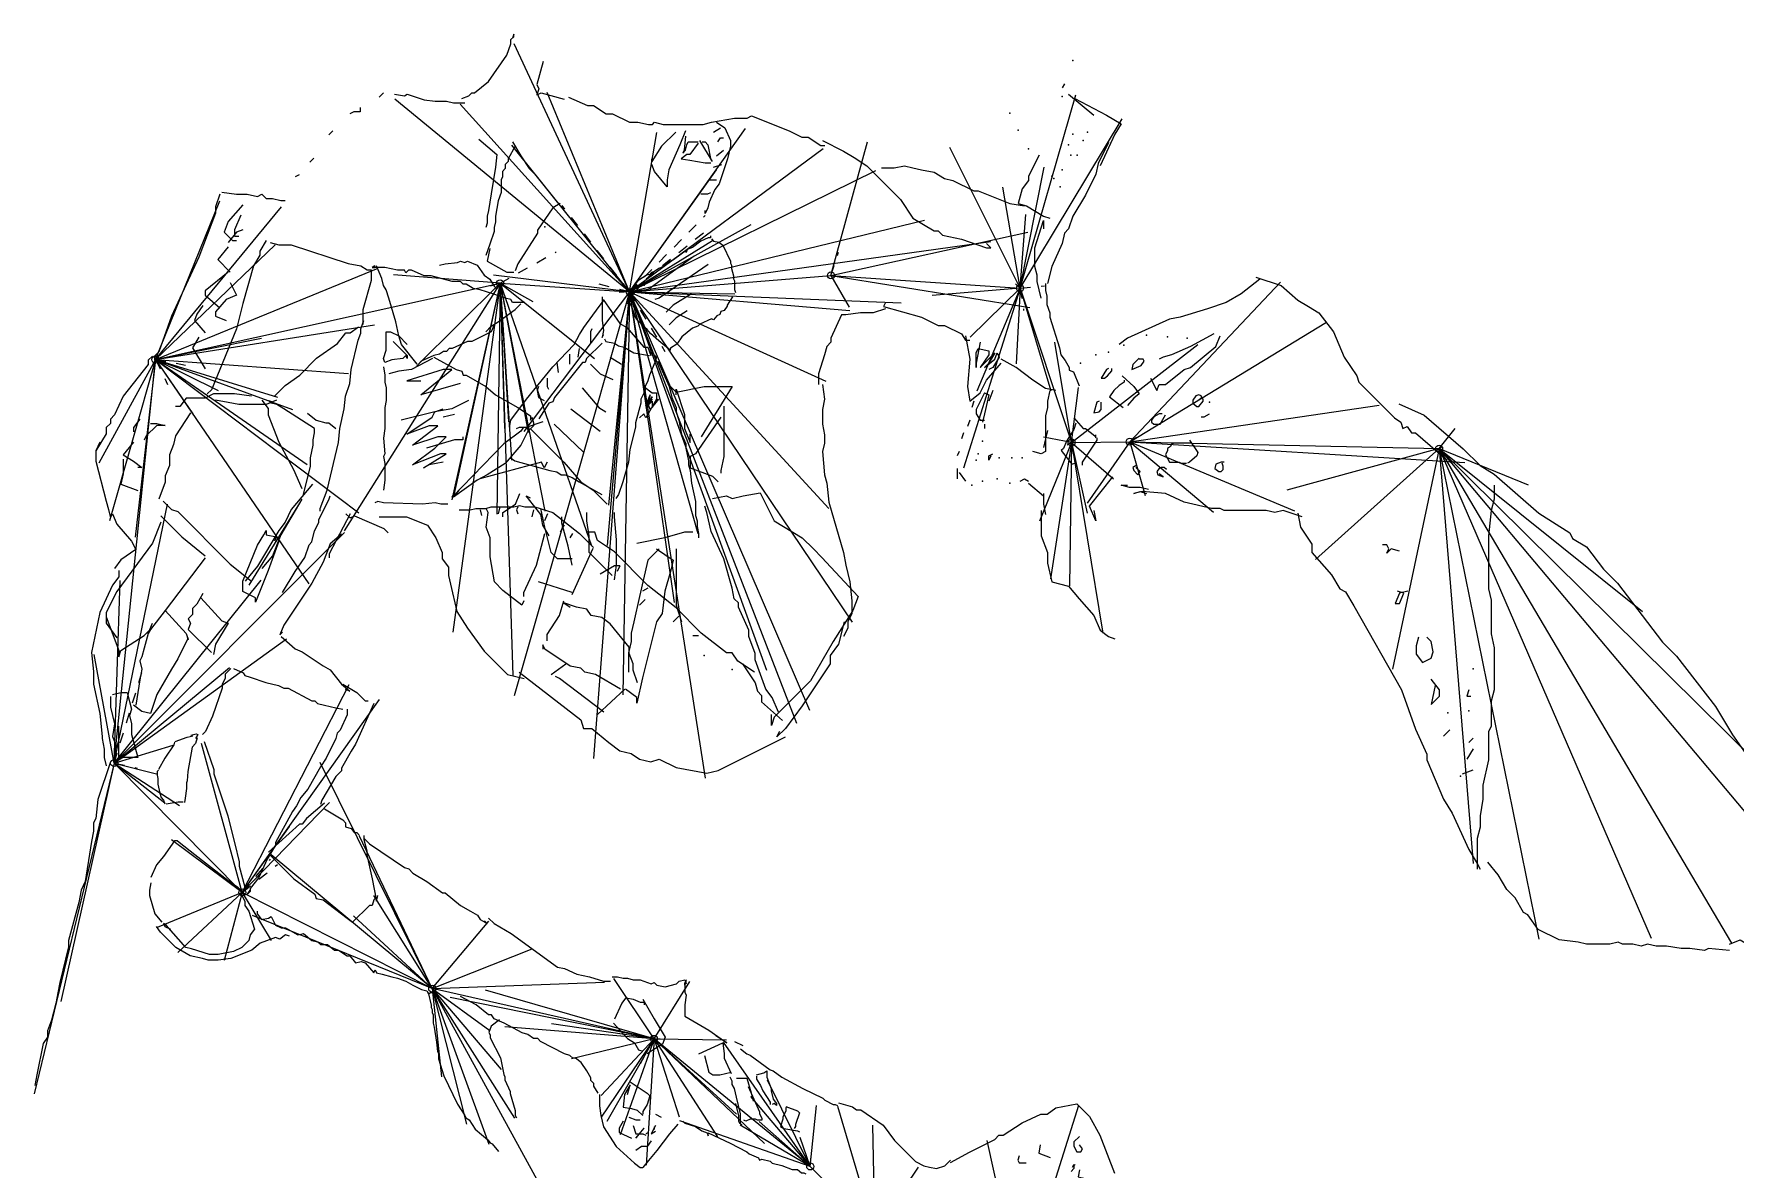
# Model space of a CAD drawing. Header units: millimetres. Extents: x 53 to 158, y -16 to 133.
# Drawn here: x 60.99 to 109.54, y 93.36 to 125.78 of the extents above; entities that cross this region are included whole.
import ezdxf

# ---------------------------------------------------------------- set-up
doc = ezdxf.new("R2010")
doc.units = ezdxf.units.MM
doc.linetypes.add('DASH', pattern=[0.6, 0.3, -0.3])

msp = doc.modelspace()

# ---------------------------------------------------------------- linework, layer by layer
at = {"layer": 'Black', "color": 0}
for points in [[(73.192, 123.942), (73.392, 124.022), (73.472, 124.102), (73.552, 124.102), (73.952, 124.422), (74.472, 125.182), (74.592, 125.502), (74.592, 125.622), (74.672, 125.702), (74.672, 125.782), (74.632, 125.662)], [(75.512, 125.002), (75.332, 124.342), (75.392, 124.222), (75.332, 124.042), (75.452, 124.102), (76.112, 123.922)], [(90.382, 124.362), (90.322, 124.242)], [(70.952, 124.102), (70.832, 123.982)], [(71.272, 124.062), (71.552, 124.022), (71.632, 124.062), (72.112, 123.902), (72.432, 123.862), (72.752, 123.862), (72.952, 123.822), (73.272, 123.822)], [(76.232, 123.982), (76.772, 123.742), (76.952, 123.742), (77.312, 123.502), (77.492, 123.502), (77.972, 123.262), (78.212, 123.262), (78.512, 123.202), (78.632, 123.202), (78.692, 123.262), (78.932, 123.202), (80.072, 123.202), (80.312, 123.262), (80.972, 123.382), (81.332, 123.382), (81.452, 123.442), (82.532, 123.022), (82.892, 122.842), (83.072, 122.842), (83.432, 122.602), (83.552, 122.602)], [(90.502, 124.062), (91.222, 123.462)], [(90.682, 123.942), (91.582, 123.462), (92.002, 123.222), (91.822, 122.922), (91.402, 122.022)], [(70.292, 123.682), (70.292, 123.562), (70.112, 123.562), (69.992, 123.502)], [(69.512, 123.022), (69.392, 122.902)], [(83.482, 122.742), (84.082, 122.442), (84.382, 122.262), (84.742, 122.022), (85.702, 121.062), (86.062, 120.522), (86.662, 120.162), (86.782, 120.162), (86.902, 120.042), (87.442, 119.922), (88.162, 119.682), (88.282, 119.682), (88.162, 119.802)], [(91.642, 122.682), (91.342, 122.082), (91.282, 121.782), (90.982, 121.182), (90.622, 120.582), (90.502, 120.222), (90.382, 120.102), (90.322, 119.802), (90.022, 119.142), (89.902, 118.662), (89.902, 118.662)], [(68.972, 122.242), (68.852, 122.122)], [(85.162, 121.962), (85.522, 121.962), (85.822, 122.022), (86.062, 121.962), (86.302, 121.902), (86.662, 121.842), (86.962, 121.662), (87.202, 121.602), (87.802, 121.302), (87.922, 121.302), (88.822, 120.942), (89.242, 120.882)], [(89.662, 122.322), (89.362, 121.722), (89.362, 121.602), (89.182, 121.362), (89.062, 120.942), (89.302, 120.882), (89.782, 120.582), (89.962, 120.522), (89.962, 120.522)], [(68.552, 121.762), (68.432, 121.702)], [(66.286, 121.208), (66.166, 120.848), (66.166, 120.668), (65.686, 119.408), (64.906, 117.728), (64.546, 116.708), (64.426, 116.588), (64.426, 116.468)], [(66.346, 121.268), (66.766, 121.208), (67.066, 121.208), (67.366, 121.148), (67.486, 121.208), (67.606, 121.088), (67.786, 121.088), (68.026, 121.028), (68.146, 121.028)], [(66.946, 120.908), (66.526, 120.428), (66.406, 120.128), (66.646, 119.888), (66.766, 119.888)], [(66.886, 120.608), (66.706, 120.188), (66.706, 120.008), (66.826, 120.008)], [(89.722, 118.242), (89.722, 118.242), (89.602, 118.722), (89.602, 118.902), (89.542, 119.142), (89.542, 119.682), (89.782, 120.462), (89.782, 120.222)], [(66.946, 120.188), (66.766, 120.128), (66.526, 119.828)], [(67.606, 119.888), (67.426, 119.588), (67.426, 119.468), (67.246, 119.168), (66.946, 118.088), (66.766, 117.368), (66.046, 115.628), (65.926, 115.508)], [(66.526, 119.708), (66.226, 119.348), (66.586, 118.988)], [(67.726, 119.828), (67.966, 119.768), (68.326, 119.768), (69.946, 119.228), (70.306, 119.168), (70.486, 119.048), (70.606, 119.048), (70.606, 118.748), (70.366, 117.908), (70.366, 117.488)], [(66.526, 118.988), (65.866, 118.448), (65.866, 118.328), (66.286, 117.968)], [(66.586, 118.688), (66.766, 118.328), (66.466, 118.208), (66.166, 117.848), (66.166, 117.728), (66.466, 117.608)], [(89.842, 118.662), (89.842, 118.462), (89.882, 118.302), (89.882, 118.062), (89.962, 117.822), (89.962, 117.702), (90.242, 116.822), (90.282, 116.622), (90.402, 116.462), (90.522, 116.262), (90.522, 116.182), (90.642, 116.142), (90.802, 115.742)], [(95.962, 118.782), (95.422, 118.362), (95.002, 118.122), (94.462, 117.942), (93.682, 117.702), (93.382, 117.642), (92.182, 117.102), (91.942, 116.922)], [(95.842, 118.842), (96.562, 118.602), (97.042, 118.182), (97.342, 118.002), (97.642, 117.822), (98.062, 117.282), (98.362, 116.562), (98.722, 116.022), (98.782, 115.842), (99.502, 115.122)], [(65.806, 118.028), (65.626, 117.788), (65.566, 117.608), (65.866, 117.248)], [(85.282, 118.122), (85.222, 118.002), (86.302, 117.702), (86.782, 117.462), (86.962, 117.462), (87.442, 117.222), (87.562, 117.042), (87.682, 117.042)], [(85.282, 117.942), (84.922, 117.822), (84.562, 117.822), (84.142, 117.762), (84.022, 117.762), (83.722, 117.102), (83.722, 116.982), (83.602, 116.862), (83.542, 116.622), (83.362, 116.082), (83.362, 115.782)], [(65.686, 117.128), (65.506, 116.828), (65.866, 116.228)], [(67.846, 115.448), (68.146, 115.748), (68.566, 116.048), (69.046, 116.528), (69.646, 116.948), (69.886, 117.248), (70.006, 117.248), (70.246, 117.428)], [(87.562, 117.162), (87.682, 116.502), (87.622, 115.722), (87.682, 115.302), (87.982, 115.542), (88.162, 115.902), (88.582, 116.382)], [(64.366, 116.588), (64.246, 116.468), (64.246, 116.348), (63.526, 115.448), (63.286, 114.908), (63.166, 114.788), (63.166, 114.668), (63.046, 114.548), (63.046, 114.368), (62.746, 113.888), (62.746, 113.708)], [(90.142, 115.602), (89.842, 115.662), (89.482, 115.902), (89.002, 116.262), (88.582, 116.502)], [(83.482, 115.782), (83.542, 115.362), (83.482, 115.062), (83.482, 114.642), (83.542, 114.342), (83.542, 114.102), (83.482, 113.862), (83.542, 113.202), (83.602, 112.962), (83.662, 112.422), (84.082, 110.982), (84.142, 110.622), (84.262, 110.142), (84.322, 109.602), (84.322, 109.242), (84.202, 109.002), (84.202, 108.822), (84.082, 108.582)], [(88.342, 115.602), (88.222, 115.302)], [(89.962, 115.602), (89.902, 115.302), (89.902, 115.122), (89.842, 114.882), (89.842, 114.222), (89.782, 113.982)], [(67.186, 115.448), (66.706, 115.508), (66.106, 115.508), (65.866, 115.388), (65.326, 115.388), (65.146, 115.148), (65.026, 115.148)], [(67.906, 115.328), (67.906, 115.328), (67.606, 115.208), (66.826, 115.208), (66.526, 115.268), (66.166, 115.328)], [(67.486, 115.328), (67.666, 115.088), (67.666, 114.908), (67.966, 114.128), (68.386, 113.348), (68.626, 112.808)], [(87.802, 115.302), (87.742, 115.122)], [(99.322, 115.302), (99.802, 114.822), (99.982, 114.702), (100.042, 114.522), (100.162, 114.582), (100.282, 114.402), (100.402, 114.402), (101.302, 113.622)], [(99.922, 115.222), (100.642, 114.902), (101.762, 113.942), (102.242, 113.462), (102.642, 113.222), (103.922, 112.102), (104.802, 111.542), (104.882, 111.382), (105.282, 111.142), (105.762, 110.502), (106.162, 110.102), (107.442, 108.422), (107.842, 108.022), (108.962, 106.582), (109.442, 105.782), (110.002, 104.982)], [(64.006, 114.788), (63.826, 114.548), (63.826, 114.428)], [(64.306, 114.668), (64.486, 114.668), (64.726, 114.608), (64.486, 114.608), (64.186, 114.308), (64.126, 114.188)], [(65.446, 114.968), (65.026, 114.308), (64.966, 114.068), (64.846, 113.768), (64.846, 113.468), (64.726, 113.168), (64.726, 112.988), (64.546, 112.508)], [(87.682, 114.762), (87.622, 114.582)], [(88.102, 114.642), (88.102, 114.522)], [(62.866, 114.128), (62.746, 113.888), (62.746, 113.588), (63.046, 112.448), (63.106, 112.208), (63.166, 111.968), (63.226, 112.088)], [(63.826, 114.128), (63.526, 113.768), (63.826, 113.588), (64.066, 113.408), (63.946, 113.408)], [(87.502, 114.402), (87.442, 114.222)], [(89.902, 114.462), (89.842, 114.222), (89.842, 113.862), (89.722, 113.802), (89.482, 113.862)], [(63.526, 113.648), (63.526, 113.228), (63.466, 112.928), (63.946, 112.748)], [(87.382, 113.862), (87.322, 113.742)], [(88.282, 113.742), (88.222, 113.622), (88.222, 113.742), (88.342, 113.802)], [(89.662, 113.742), (89.662, 113.742)], [(87.322, 113.382), (87.322, 113.082)], [(87.382, 113.262), (87.562, 113.022)], [(91.222, 112.182), (91.282, 111.882), (91.102, 112.302), (91.762, 113.142)], [(68.926, 112.928), (68.326, 112.208), (68.146, 111.848), (67.966, 111.608), (67.366, 110.588), (67.006, 110.168)], [(89.122, 113.022), (89.242, 113.082), (89.362, 113.022)], [(89.362, 112.962), (89.782, 112.602), (89.782, 112.482)], [(89.782, 112.662), (89.782, 112.362), (89.842, 112.062)], [(92.782, 112.782), (92.542, 112.842), (92.242, 112.842), (92.002, 112.902), (92.182, 112.902)], [(97.162, 112.002), (96.622, 112.182), (96.382, 112.122), (96.142, 112.182), (94.942, 112.182), (94.822, 112.242), (94.582, 112.242), (93.802, 112.422), (93.262, 112.662), (92.602, 112.722), (92.362, 112.662), (92.542, 112.722), (92.722, 112.662)], [(64.666, 112.448), (64.906, 112.208), (65.086, 112.148), (66.586, 110.648), (67.186, 110.168)], [(67.126, 110.048), (68.566, 112.388), (68.626, 112.508), (68.026, 111.488), (67.786, 110.888), (67.486, 110.528)], [(89.722, 112.182), (89.722, 111.462), (89.902, 110.982), (89.902, 110.682), (90.022, 110.142), (90.502, 110.022), (90.802, 109.662), (91.222, 109.182), (91.402, 108.762), (91.642, 108.582), (91.822, 108.522)], [(64.606, 111.848), (64.366, 111.248), (63.346, 109.868), (63.046, 109.268), (63.046, 108.968), (63.346, 108.548)], [(63.226, 112.088), (63.346, 111.788), (63.766, 111.308), (63.886, 111.068), (63.466, 110.768), (63.286, 110.528)], [(64.606, 112.028), (65.206, 111.428), (65.866, 110.888)], [(70.006, 112.088), (69.406, 110.948), (69.406, 110.828)], [(69.886, 112.088), (70.006, 111.968), (70.126, 112.028), (70.966, 111.668), (71.086, 111.548)], [(70.832, 112.002), (71.612, 112.002), (72.212, 111.762), (72.452, 111.402), (72.632, 110.982), (72.632, 110.802), (72.812, 110.562), (72.812, 110.322), (72.872, 110.082), (73.052, 109.302), (73.352, 108.822), (73.832, 108.162), (74.492, 107.502), (74.972, 107.382)], [(97.042, 112.102), (97.122, 111.702), (97.442, 111.222), (97.442, 110.982), (98.002, 110.342), (98.242, 109.942), (98.402, 109.862), (98.642, 109.462), (100.002, 107.062), (100.402, 105.942), (100.722, 105.222), (100.722, 105.062), (101.202, 103.942), (101.442, 103.542), (101.922, 102.502), (102.162, 102.102), (102.242, 101.942)], [(67.966, 111.308), (67.666, 110.468), (67.306, 109.568), (67.306, 109.688), (66.946, 109.868), (66.946, 110.168), (67.366, 111.188), (67.546, 111.488), (67.606, 111.608), (67.606, 111.488), (67.906, 111.428), (67.846, 111.308)], [(69.756, 111.508), (69.436, 111.228), (69.236, 110.708), (68.916, 110.108), (68.116, 108.908), (67.996, 108.628), (68.076, 108.708)], [(65.866, 110.828), (64.726, 109.328), (64.306, 108.788), (64.246, 108.668), (64.366, 108.968)], [(63.406, 110.468), (63.406, 110.288), (63.226, 110.048), (62.866, 109.268), (62.626, 108.128), (62.686, 107.588), (62.686, 107.228), (62.866, 106.388), (62.926, 105.728), (62.926, 105.668), (62.986, 105.368), (62.986, 105.128), (63.046, 104.888)], [(65.806, 109.808), (65.626, 109.508), (65.506, 109.388), (65.506, 109.208), (65.386, 109.088), (65.446, 108.968), (65.386, 108.788), (66.046, 108.128)], [(64.726, 109.328), (65.326, 108.668), (65.386, 108.488)], [(65.746, 109.688), (66.346, 109.028), (66.526, 108.968), (66.166, 108.368), (66.106, 108.068)], [(63.046, 109.148), (63.406, 108.188), (63.406, 108.008), (63.466, 108.188), (64.126, 108.608), (64.366, 108.848)], [(84.102, 109.002), (83.942, 108.362), (83.702, 108.042), (83.702, 107.802), (82.902, 106.602), (82.422, 105.962), (82.182, 105.722), (82.262, 105.882)], [(65.386, 108.548), (65.086, 107.948), (64.906, 107.648), (64.486, 106.928), (64.306, 106.388), (64.066, 106.448), (63.826, 106.628)], [(64.246, 108.668), (64.126, 108.248), (64.066, 108.008), (64.006, 107.888), (64.066, 107.648), (64.006, 107.348), (63.886, 106.628)], [(68.036, 108.588), (68.436, 108.228), (68.636, 108.148), (69.236, 107.748), (69.436, 107.628), (69.756, 107.228), (69.996, 107.028), (69.876, 107.068)], [(66.596, 107.668), (66.436, 107.508), (66.436, 107.388), (66.356, 107.228), (66.356, 107.108), (66.076, 106.308), (65.876, 105.868), (65.796, 105.788)], [(66.676, 107.668), (66.956, 107.548), (66.996, 107.468), (67.156, 107.428), (67.596, 107.268), (67.956, 107.188), (68.116, 107.108), (68.236, 107.108), (68.916, 106.748), (68.996, 106.748), (69.076, 106.668), (69.276, 106.628), (69.596, 106.548), (69.796, 106.508)], [(74.822, 107.562), (76.582, 106.202), (76.662, 105.962), (76.902, 105.962), (77.382, 105.562), (77.702, 105.322), (78.022, 105.242), (78.262, 105.082), (78.582, 105.002), (78.822, 105.082), (79.302, 104.842), (80.182, 104.682), (80.502, 104.762), (82.422, 105.722)], [(63.166, 106.868), (63.166, 106.568), (63.286, 106.088), (63.226, 105.728), (63.346, 105.428), (63.406, 105.608)], [(63.226, 106.928), (63.466, 106.988), (63.646, 106.988), (63.766, 106.508), (63.706, 106.328), (63.766, 106.088), (63.766, 105.788), (63.946, 105.128), (63.526, 105.128), (63.406, 105.068), (63.406, 106.028)], [(69.796, 107.228), (70.196, 106.988), (70.436, 106.748), (70.516, 106.748)], [(69.916, 106.508), (69.916, 106.348), (69.716, 105.908), (69.636, 105.828), (69.596, 105.668), (69.316, 105.108), (69.156, 104.868), (68.796, 104.228), (68.596, 103.988), (68.476, 103.748), (68.356, 103.588), (67.876, 102.708), (67.876, 102.628), (67.636, 102.228), (67.396, 101.708), (67.156, 101.388), (67.156, 101.308), (67.076, 101.228), (67.156, 101.348)], [(70.676, 106.668), (70.156, 105.508), (70.036, 105.308), (69.756, 104.828), (69.756, 104.748), (69.596, 104.588), (69.196, 103.908), (69.156, 103.788)], [(64.996, 105.568), (64.976, 105.488), (64.716, 105.108), (64.536, 104.788)], [(65.016, 105.588), (65.356, 105.708), (65.436, 105.728), (65.516, 105.748)], [(65.636, 105.688), (65.596, 105.528), (65.496, 105.428), (65.376, 104.728), (65.356, 104.468), (65.336, 104.408), (65.336, 104.248), (65.296, 103.968), (65.276, 103.848)], [(65.456, 105.768), (65.616, 105.808), (65.656, 105.788), (65.596, 105.668)], [(65.836, 105.588), (66.116, 104.788), (66.116, 104.668), (66.516, 103.468), (66.556, 103.308), (66.716, 102.668), (66.836, 102.148), (66.836, 102.028), (66.996, 101.428)], [(63.166, 105.008), (62.806, 103.928), (62.746, 103.388), (62.686, 103.268), (62.686, 103.028), (62.626, 102.728), (62.446, 101.588), (62.326, 101.348), (62.266, 100.988), (61.966, 99.908), (61.966, 99.728), (61.726, 98.708), (61.666, 98.408), (61.606, 98.108), (61.486, 97.628), (61.366, 97.328), (61.366, 97.148), (61.246, 96.968), (61.066, 96.068), (61.006, 95.768)], [(64.536, 104.768), (64.496, 104.728), (64.496, 104.628), (64.516, 104.528), (64.516, 104.368), (64.576, 104.108), (64.616, 103.988), (64.676, 103.908), (64.716, 103.808)], [(64.756, 103.808), (65.096, 103.868), (65.236, 103.868)], [(69.276, 103.828), (68.756, 103.388), (68.636, 103.228), (68.556, 103.228), (67.676, 102.428)], [(69.276, 103.668), (69.276, 103.668), (69.796, 103.348), (69.876, 103.268), (69.876, 103.148), (70.036, 103.108), (70.116, 102.988), (70.196, 102.988), (70.276, 102.908)], [(65.076, 102.748), (64.996, 102.748), (64.676, 102.308), (64.476, 102.068), (64.316, 101.708)], [(65.076, 102.748), (65.436, 102.468), (65.796, 102.188), (66.516, 101.628), (66.796, 101.428), (66.996, 101.228)], [(67.796, 102.508), (67.716, 102.348), (68.116, 101.948), (68.396, 101.668), (68.996, 101.228), (69.036, 101.108), (69.236, 101.068), (69.916, 100.548), (70.076, 100.428)], [(70.396, 102.908), (70.396, 102.788), (70.476, 102.468), (70.476, 102.348), (70.636, 101.668), (70.756, 101.028), (70.796, 101.188)], [(70.396, 102.828), (70.556, 102.668), (71.556, 101.988), (71.676, 101.948), (71.796, 101.828), (72.196, 101.588), (72.636, 101.268), (72.716, 101.268), (73.156, 100.908), (73.436, 100.748), (73.636, 100.628), (73.716, 100.508), (73.916, 100.388), (73.836, 100.468)], [(109.362, 99.622), (108.762, 99.682), (108.642, 99.622), (108.222, 99.682), (107.982, 99.682), (107.562, 99.742), (107.262, 99.742), (107.022, 99.802), (106.842, 99.742), (106.602, 99.802), (106.302, 99.802), (106.182, 99.862), (105.942, 99.802), (105.282, 99.802), (105.042, 99.862), (104.502, 99.922), (103.902, 100.222), (103.602, 100.642), (103.482, 100.702), (103.242, 101.122), (103.002, 101.362), (102.762, 101.782), (102.462, 102.142)], [(64.316, 101.548), (64.276, 101.348), (64.276, 101.188), (64.436, 100.668), (64.636, 100.428)], [(66.876, 101.268), (66.996, 101.028), (66.996, 100.908), (67.116, 100.748), (67.276, 100.228), (67.156, 100.068), (67.116, 99.908), (66.916, 99.708), (66.676, 99.588), (66.236, 99.508), (65.996, 99.508), (65.476, 99.668), (65.316, 99.708), (64.756, 100.348), (64.676, 100.388), (64.716, 100.308), (64.876, 100.228)], [(70.756, 101.148), (70.676, 101.068), (70.636, 100.908), (70.556, 100.908), (70.076, 100.428)], [(67.356, 100.748), (67.356, 100.668), (67.476, 100.508), (67.676, 100.548), (67.756, 100.588), (67.876, 100.348), (68.036, 100.268), (68.156, 100.268), (68.516, 100.068), (68.676, 100.108), (68.916, 99.908), (69.076, 99.868), (69.156, 99.788), (69.356, 99.788), (69.556, 99.628), (69.676, 99.628), (69.916, 99.468), (69.996, 99.468), (70.156, 99.268), (70.316, 99.308), (70.436, 99.268), (70.676, 98.988), (70.716, 99.068), (70.756, 98.988), (70.916, 98.948), (71.196, 98.868), (71.356, 98.828), (71.596, 98.748), (71.796, 98.628), (72.036, 98.508), (72.196, 98.468), (72.236, 98.388), (72.316, 98.428), (72.396, 98.388)], [(73.956, 100.548), (74.116, 100.388), (74.596, 100.108), (75.916, 99.148), (76.116, 99.108), (76.476, 98.948), (76.836, 98.868), (77.236, 98.748), (77.436, 98.748)], [(68.276, 100.028), (68.156, 100.068), (67.996, 99.948), (67.876, 99.988), (67.436, 99.828), (67.196, 99.628), (66.596, 99.388), (66.236, 99.348), (66.236, 99.348), (65.956, 99.348), (65.796, 99.388), (65.436, 99.468), (65.036, 99.708), (64.596, 100.148), (64.476, 100.308)], [(109.362, 99.802), (109.662, 99.922), (110.082, 99.682), (110.802, 98.782), (110.982, 98.482), (111.762, 97.282), (111.702, 97.462)], [(77.476, 98.868), (77.636, 98.868), (77.796, 98.828), (77.916, 98.828), (78.076, 98.788), (78.276, 98.788), (78.596, 98.668), (78.676, 98.708), (78.756, 98.628), (78.996, 98.588), (79.316, 98.668), (79.396, 98.748), (79.556, 98.788), (79.596, 98.668), (79.596, 98.668), (79.596, 98.788), (79.556, 98.628), (79.556, 98.708), (79.556, 98.428), (79.596, 98.348), (79.556, 98.068), (79.556, 97.748), (80.236, 97.348), (80.756, 96.988), (80.436, 97.188)], [(72.226, 98.418), (72.316, 98.058), (72.316, 97.998), (72.346, 97.938), (72.346, 97.848), (72.376, 97.788), (72.376, 97.548), (72.406, 97.428), (72.466, 97.008), (72.496, 96.738), (72.526, 96.678), (72.526, 96.528), (72.676, 96.048), (73.066, 95.238), (73.276, 94.908), (73.306, 94.848), (73.396, 94.788), (73.576, 94.518), (73.936, 94.218), (73.996, 94.128), (74.056, 94.098), (74.236, 93.888)], [(77.076, 95.548), (76.956, 95.748), (76.956, 95.828), (76.876, 95.908), (76.876, 95.988), (76.756, 96.188), (76.596, 96.428), (76.436, 96.548), (76.356, 96.548), (76.276, 96.628), (76.116, 96.668), (75.436, 97.028), (75.356, 97.108), (75.236, 97.108), (75.076, 97.228), (74.916, 97.268), (74.396, 97.548), (74.116, 97.668), (74.036, 97.788), (73.956, 97.788), (73.596, 98.068), (73.156, 98.308)], [(77.556, 97.668), (77.556, 97.668), (77.756, 98.108), (77.876, 98.268), (78.076, 98.228), (78.276, 98.148), (78.396, 98.148), (78.396, 98.068)], [(78.356, 98.228), (78.676, 97.668), (78.996, 97.148), (78.916, 96.948), (78.716, 96.828), (78.476, 96.668)], [(74.266, 97.638), (74.026, 97.458), (73.966, 97.278), (73.996, 97.218), (73.996, 97.128), (74.296, 96.558), (74.356, 96.228), (74.386, 96.078), (74.416, 96.018), (74.416, 95.928), (74.566, 95.598), (74.566, 95.538), (74.716, 95.058), (74.716, 94.908), (74.746, 94.848)], [(77.516, 97.548), (77.916, 97.108), (78.116, 96.988), (78.236, 96.788), (78.356, 96.748)], [(79.956, 96.668), (80.636, 96.988), (80.676, 96.668), (80.676, 96.548), (80.876, 96.108)], [(80.116, 96.628), (80.236, 96.148), (80.356, 96.068), (80.556, 96.068), (80.716, 96.108), (80.876, 96.148)], [(80.966, 97.028), (81.206, 96.908)], [(81.146, 96.818), (81.326, 96.668), (81.416, 96.638), (81.986, 96.218), (82.076, 96.188), (82.316, 96.008), (82.916, 95.678), (83.486, 95.408), (83.546, 95.348), (83.786, 95.228), (83.846, 95.228), (83.906, 95.198)], [(81.596, 96.068), (81.806, 96.128), (81.896, 96.188), (81.896, 96.008), (82.016, 95.678), (82.016, 95.618), (82.076, 95.378), (82.166, 95.258), (82.166, 95.198), (82.106, 95.258), (82.046, 95.228)], [(77.916, 95.508), (77.996, 95.788), (77.836, 95.508), (77.796, 95.148), (78.036, 95.108), (78.196, 95.068), (78.356, 94.908)], [(77.996, 95.868), (78.476, 95.548), (78.556, 95.468), (78.476, 95.228), (78.356, 95.028), (78.356, 94.948)], [(81.146, 94.688), (81.146, 94.958), (81.026, 95.438), (80.966, 95.678), (80.906, 95.798), (80.906, 95.888), (80.846, 96.008)], [(81.026, 95.978), (81.326, 95.978), (81.446, 95.558), (81.506, 95.318)], [(81.356, 95.738), (81.686, 95.018), (81.686, 94.958), (81.746, 94.838), (81.746, 94.778), (81.626, 94.778), (81.566, 94.808), (81.416, 94.808), (81.296, 94.748), (81.236, 94.778)], [(81.596, 96.038), (81.596, 95.948), (81.716, 95.768), (81.776, 95.618), (81.986, 95.288), (81.986, 95.228)], [(77.116, 95.508), (77.116, 95.188), (77.156, 94.908), (77.236, 94.588), (77.596, 94.028), (78.116, 93.548), (78.276, 93.428), (78.356, 93.428)], [(80.996, 95.258), (81.086, 94.898), (81.086, 94.748), (81.116, 94.688), (81.176, 94.658)], [(83.934, 95.276), (84.334, 95.156), (84.454, 95.076), (84.574, 95.076), (85.214, 94.636), (85.534, 94.196), (85.734, 93.996), (86.134, 93.596), (86.374, 93.476), (86.534, 93.436), (86.734, 93.396), (86.974, 93.476), (87.134, 93.636)], [(87.134, 93.566), (87.674, 93.866), (88.394, 94.226), (88.514, 94.346), (88.634, 94.346), (89.174, 94.706), (89.714, 94.946), (89.894, 94.946), (90.134, 95.126), (90.734, 95.246), (91.094, 94.886), (91.394, 94.346), (91.814, 93.266)], [(77.796, 94.748), (77.676, 94.548), (77.676, 94.428), (78.036, 94.268)], [(77.956, 94.868), (78.156, 94.788), (78.276, 94.788)], [(78.716, 94.948), (78.876, 94.868)], [(79.496, 94.748), (79.556, 94.688), (79.856, 94.598), (80.036, 94.478), (80.186, 94.418), (80.216, 94.328), (80.216, 94.418), (80.846, 94.118), (81.326, 93.878), (81.386, 93.818), (81.656, 93.698), (81.686, 93.638), (81.746, 93.668), (81.986, 93.608), (82.046, 93.548), (82.316, 93.488), (82.616, 93.368), (82.766, 93.368), (82.886, 93.278), (82.946, 93.278), (83.006, 93.248)], [(82.436, 95.138), (82.436, 95.048), (82.346, 94.868), (82.346, 94.808), (82.286, 94.598), (82.376, 94.538), (82.766, 94.478), (82.826, 94.448)], [(82.436, 95.168), (82.766, 95.048), (82.826, 94.988), (82.706, 94.658), (82.706, 94.598), (82.676, 94.538)], [(78.076, 94.628), (78.156, 94.388), (78.356, 94.388), (78.436, 94.348)], [(78.236, 94.348), (78.156, 94.268), (78.396, 94.548), (78.316, 94.468)], [(79.356, 94.668), (79.116, 94.388), (78.756, 93.908), (78.516, 93.628), (78.356, 93.428)], [(78.516, 94.428), (78.436, 94.388)], [(78.716, 94.628), (78.596, 94.388), (78.716, 94.468)], [(78.676, 94.588), (78.676, 94.508)], [(90.814, 94.316), (90.654, 94.156), (90.654, 94.036), (90.734, 93.876), (90.854, 93.876), (90.894, 93.956), (90.814, 94.076)], [(78.596, 94.188), (78.476, 94.028), (78.316, 94.028), (78.156, 93.908)], [(89.094, 93.756), (89.054, 93.636), (89.094, 93.556), (89.294, 93.556)], [(89.694, 94.076), (89.654, 93.836), (89.974, 93.716)], [(90.694, 93.516), (90.614, 93.436), (90.654, 93.516), (90.654, 93.396), (90.574, 93.316)], [(90.814, 93.356), (90.774, 93.156), (90.974, 93.116)]]:
    msp.add_lwpolyline(points, dxfattribs=at)
for p in [(90.622, 125.022), (90.322, 124.002), (88.822, 123.522), (89.062, 123.042), (89.362, 122.502), (92.722, 117.182), (93.322, 117.142), (93.882, 117.102), (91.282, 116.622), (91.642, 116.702), (92.082, 116.902), (90.842, 116.382), (88.042, 114.162), (87.862, 113.622), (87.922, 113.802), (88.522, 113.682), (88.882, 113.682), (89.182, 113.682), (87.742, 112.902), (88.042, 113.022), (88.462, 113.082), (88.822, 112.962)]:
    msp.add_point(p, dxfattribs=at)
at = {"layer": 'Brown', "color": 32}
for points in [[(80.452, 123.262), (80.692, 123.102), (80.852, 122.742), (80.852, 122.582), (80.772, 122.222), (80.532, 121.502), (80.412, 121.342), (80.252, 120.982), (80.212, 120.822), (80.132, 120.662), (80.132, 120.742)], [(80.372, 122.982), (80.572, 123.102)], [(80.452, 122.302), (80.652, 122.462)], [(80.492, 122.702), (80.572, 122.822), (80.652, 122.822)], [(80.372, 121.982), (80.612, 122.062)], [(80.252, 121.622), (80.452, 121.622)], [(80.012, 121.222), (80.212, 121.222), (80.292, 121.262)]]:
    msp.add_lwpolyline(points, dxfattribs=at)
at = {"layer": 'Gray', "color": 9}
for points in [[(79.572, 123.022), (79.412, 122.622), (79.092, 121.902), (79.052, 121.622), (79.052, 121.422), (78.692, 121.862), (78.612, 122.062)], [(79.292, 122.982), (78.892, 122.582), (78.612, 122.142), (78.612, 122.222)], [(79.572, 122.862), (79.532, 122.462), (79.492, 122.382), (79.572, 122.462), (79.612, 122.622), (79.652, 122.702), (79.932, 122.702)], [(73.672, 122.782), (74.192, 122.342), (74.152, 121.982), (74.032, 121.222), (73.952, 120.742), (73.912, 120.582), (73.912, 120.382), (73.872, 120.262)], [(74.712, 122.582), (74.512, 122.222), (74.512, 122.142), (74.432, 122.062), (74.432, 121.942), (74.352, 121.862), (74.352, 121.702), (74.312, 121.622), (74.312, 121.262), (74.232, 121.022), (74.152, 120.582), (74.152, 120.422), (74.112, 120.262), (74.112, 120.142), (73.992, 119.782), (73.872, 119.462)], [(74.632, 122.702), (74.872, 122.302), (75.112, 121.942), (75.272, 121.782), (75.912, 120.982)], [(79.932, 122.662), (79.692, 122.342), (79.612, 122.342), (79.452, 122.222), (79.692, 122.182), (80.132, 122.102), (80.292, 122.102)], [(79.972, 122.742), (80.332, 122.142)], [(80.052, 122.702), (80.132, 122.702), (80.212, 122.622), (80.292, 122.182)], [(75.992, 120.942), (75.792, 120.822), (75.352, 120.182), (75.352, 120.102), (74.792, 119.222), (74.712, 119.022)], [(80.282, 120.022), (80.282, 119.962), (80.222, 119.962), (80.012, 119.872), (79.772, 119.692), (79.622, 119.632), (79.592, 119.542), (79.592, 119.602), (79.232, 119.332), (79.082, 119.272), (78.962, 119.152), (78.812, 119.092), (78.692, 119.002), (78.602, 118.972), (78.542, 118.912), (78.482, 118.912), (78.212, 118.732), (78.152, 118.672), (78.152, 118.612), (78.092, 118.582), (78.152, 118.642)], [(73.992, 119.662), (73.912, 119.302), (74.472, 118.982), (74.672, 118.982)], [(80.312, 119.932), (80.372, 119.872), (80.522, 119.842), (80.642, 119.752), (80.852, 119.302), (80.852, 119.242), (80.882, 119.182), (80.882, 119.092), (80.942, 118.882), (80.942, 118.792), (80.972, 118.732), (80.972, 118.492), (81.002, 118.402)], [(74.992, 118.122), (74.632, 118.122), (74.592, 118.202), (74.432, 118.242), (74.072, 118.362), (73.712, 118.482), (73.512, 118.522), (73.312, 118.642), (73.232, 118.642), (73.152, 118.722), (72.912, 118.722), (72.312, 118.882), (72.112, 118.882), (71.752, 119.042), (71.672, 119.042), (71.592, 118.962), (71.552, 119.042), (71.352, 119.042), (70.992, 119.122), (70.712, 119.122), (70.712, 119.162), (70.632, 119.122), (70.712, 119.122)], [(71.912, 116.362), (71.472, 116.922), (71.392, 117.162), (71.312, 117.562), (71.112, 118.242), (71.032, 118.482), (70.952, 118.602), (70.912, 118.802), (70.752, 119.162)], [(72.552, 119.182), (72.712, 119.222), (73.072, 119.262), (73.152, 119.302), (73.272, 119.262), (73.352, 119.302), (73.632, 119.182), (73.832, 118.902), (73.992, 118.782), (74.112, 118.582), (74.192, 118.502)], [(79.822, 119.442), (78.502, 118.482)], [(80.222, 119.202), (78.822, 118.242), (78.702, 118.202)], [(78.422, 118.702), (78.212, 118.522), (77.942, 118.192), (77.882, 118.102), (77.972, 118.102)], [(73.872, 117.282), (74.032, 117.442), (74.232, 117.562), (74.712, 117.922), (74.872, 118.082)], [(74.552, 114.562), (74.592, 114.762), (75.032, 115.362), (75.792, 116.282), (76.392, 116.922), (76.552, 117.202), (76.672, 117.402), (77.112, 118.002), (77.232, 118.162)], [(77.192, 118.282), (77.192, 117.602), (77.232, 117.322), (77.192, 117.122), (77.232, 117.202)], [(77.222, 118.202), (77.702, 117.522), (77.902, 117.402), (78.382, 116.842), (78.502, 116.842), (78.582, 116.602), (78.582, 116.722), (78.742, 116.562)], [(78.152, 117.682), (78.032, 118.012), (77.942, 118.162), (77.942, 118.222)], [(79.742, 118.362), (79.222, 118.042), (79.022, 117.842)], [(80.912, 118.282), (80.762, 118.042), (80.762, 118.012), (80.672, 117.892), (80.582, 117.862), (80.552, 117.772), (80.462, 117.742), (80.372, 117.622), (80.312, 117.652), (79.982, 117.502), (79.922, 117.442), (79.772, 117.382), (79.472, 117.142), (79.322, 116.932), (79.142, 116.812), (79.112, 116.722)], [(69.152, 112.162), (69.152, 112.242), (69.352, 112.762), (69.672, 114.122), (69.712, 114.522), (69.832, 115.082), (69.872, 115.442), (69.992, 115.802), (70.032, 116.202), (70.232, 117.042), (70.312, 117.242), (70.312, 117.362), (70.392, 117.602)], [(79.142, 116.752), (78.812, 117.022), (78.572, 117.232), (78.482, 117.352), (78.362, 117.442), (78.302, 117.532), (78.242, 117.562), (78.092, 117.772)], [(79.622, 117.882), (79.302, 117.682), (79.102, 117.482)], [(71.232, 117.002), (71.632, 116.602), (71.632, 116.522), (71.592, 116.602), (71.512, 116.522), (71.192, 116.482), (70.992, 116.402), (70.952, 116.522), (71.032, 116.762), (71.032, 117.282), (71.152, 117.282), (71.392, 117.162), (71.632, 116.922)], [(74.112, 117.482), (74.032, 117.282), (73.472, 117.002), (73.352, 117.002), (72.912, 116.802), (72.832, 116.802), (72.752, 116.722), (72.672, 116.722), (72.552, 116.642), (72.392, 116.602), (72.032, 116.442), (71.952, 116.362)], [(76.902, 117.362), (76.862, 117.282), (76.862, 116.962)], [(77.262, 117.082), (77.302, 117.002), (77.542, 116.962), (77.662, 116.882), (77.822, 116.842), (78.102, 116.682), (78.542, 116.602)], [(92.842, 115.962), (93.022, 115.602), (93.082, 115.782), (93.262, 115.782), (93.802, 116.202), (93.982, 116.262), (94.702, 116.862), (94.822, 117.162)], [(94.642, 117.222), (93.982, 116.862), (93.442, 116.622), (93.202, 116.562), (93.082, 116.502)], [(72.392, 116.562), (72.392, 116.562), (73.032, 116.202), (73.192, 116.162), (73.232, 116.042), (73.312, 116.042), (73.872, 115.722), (74.152, 115.482), (74.792, 115.122), (75.152, 114.882), (75.152, 114.762), (75.192, 114.842), (75.232, 114.682), (75.232, 114.602), (75.072, 114.442), (74.872, 114.042), (74.432, 113.522), (73.912, 113.202), (73.632, 113.042), (72.952, 112.562), (73.112, 112.762)], [(77.192, 116.962), (76.752, 116.522), (76.712, 116.402), (76.632, 116.402), (75.832, 115.402), (75.792, 115.282), (75.672, 115.242), (75.392, 114.802)], [(76.262, 116.642), (76.262, 116.362)], [(76.542, 116.802), (76.502, 116.562)], [(77.422, 116.562), (77.742, 116.362)], [(78.742, 116.562), (78.702, 116.402), (78.542, 116.042), (78.502, 115.882), (78.422, 115.722), (78.422, 115.602), (78.302, 115.362), (78.302, 115.242), (78.142, 114.682), (78.142, 114.562), (77.982, 113.922), (77.942, 113.562), (77.782, 113.002), (77.662, 112.642), (77.582, 112.522)], [(70.952, 116.282), (70.992, 116.042), (70.992, 115.842), (71.032, 115.682), (71.032, 115.322), (70.992, 115.122), (70.992, 114.522), (70.952, 114.242), (70.992, 113.802), (70.952, 113.722), (70.992, 113.522), (70.992, 113.042), (70.952, 112.762)], [(72.352, 116.522), (71.752, 116.202), (71.392, 116.162), (71.112, 116.082)], [(73.142, 115.802), (72.022, 115.482), (72.902, 116.202), (72.662, 116.202), (71.622, 115.882), (72.022, 115.882)], [(75.902, 116.402), (75.942, 116.122)], [(76.862, 116.362), (77.142, 116.082), (77.502, 115.922)], [(78.782, 116.442), (79.102, 115.722), (79.182, 115.402), (79.302, 115.122), (79.302, 115.002), (79.382, 114.762), (79.462, 114.362), (79.582, 114.082), (79.582, 113.962), (79.662, 113.602), (79.662, 113.482), (79.702, 113.322), (79.742, 112.962), (79.862, 112.442), (79.862, 112.042), (79.902, 111.882), (79.902, 111.722), (79.942, 111.522), (79.942, 111.402)], [(91.642, 116.232), (91.582, 116.202), (91.432, 115.962), (91.522, 115.962), (91.612, 116.022), (91.732, 116.172), (91.732, 116.232)], [(92.512, 116.532), (92.332, 116.352), (92.302, 116.202), (92.572, 116.322), (92.662, 116.442), (92.632, 116.502), (92.512, 116.502)], [(75.382, 115.722), (75.342, 115.602), (75.382, 115.402), (75.542, 115.322)], [(75.622, 115.962), (75.622, 115.722), (75.662, 115.642)], [(76.622, 115.682), (77.102, 115.122), (77.302, 115.002)], [(78.382, 115.722), (78.622, 115.542), (78.742, 115.542), (78.742, 115.362), (78.442, 114.822), (78.382, 114.942), (78.262, 114.822)], [(79.142, 115.722), (79.302, 115.562), (80.102, 115.722), (80.902, 115.722), (80.022, 114.282)], [(79.302, 115.482), (79.302, 115.642), (79.542, 114.922), (79.542, 114.522), (79.702, 114.122), (79.702, 114.362)], [(92.092, 115.902), (92.092, 115.842), (91.942, 115.752), (91.792, 115.602), (91.672, 115.422), (92.062, 115.122)], [(92.032, 116.022), (92.362, 115.722), (92.512, 115.512), (92.362, 115.392), (92.182, 115.182)], [(68.672, 112.642), (68.872, 113.442), (68.872, 113.682), (68.952, 114.042), (68.952, 114.202), (68.992, 114.402), (68.992, 114.522), (68.112, 115.082), (67.912, 115.202), (67.752, 115.242), (67.672, 115.322), (67.792, 115.282)], [(73.382, 115.322), (72.902, 115.082), (72.422, 115.002), (72.662, 115.082)], [(76.302, 115.082), (77.142, 114.442)], [(78.622, 115.422), (78.442, 115.182), (78.562, 115.482), (78.502, 115.242), (78.622, 115.422), (78.502, 115.182), (78.622, 115.302), (78.622, 115.122), (78.622, 115.122), (78.802, 115.362), (78.562, 115.062), (78.502, 115.242), (78.622, 115.362), (78.442, 115.122)], [(80.662, 115.162), (80.662, 113.722), (80.582, 113.322), (80.582, 113.242)], [(88.102, 115.542), (87.862, 115.062), (87.862, 114.942), (87.982, 114.762), (88.102, 114.762)], [(88.102, 115.542), (88.222, 115.482), (88.102, 114.942), (88.042, 114.702)], [(91.372, 115.302), (91.312, 115.272), (91.222, 114.972), (91.372, 115.002), (91.432, 115.062), (91.432, 115.272)], [(94.312, 115.392), (94.282, 115.452), (94.222, 115.482), (94.132, 115.452), (94.042, 115.332), (94.042, 115.242), (94.162, 115.152), (94.222, 115.152), (94.342, 115.302), (94.342, 115.362), (94.282, 115.392), (94.222, 115.332)], [(68.792, 114.962), (69.032, 114.762), (69.312, 114.682), (69.392, 114.682), (69.592, 114.522)], [(72.662, 113.562), (72.262, 113.482), (72.102, 113.402), (72.742, 113.802), (72.582, 113.802), (71.782, 113.482), (72.422, 113.962), (72.742, 114.282), (72.502, 114.282), (71.782, 114.042), (72.502, 114.602), (72.262, 114.602), (71.622, 114.362), (72.342, 114.842), (72.422, 115.002), (71.462, 114.762)], [(72.982, 114.922), (72.662, 114.842)], [(74.752, 114.522), (74.832, 114.562), (75.032, 114.562), (75.512, 114.722)], [(75.822, 114.642), (76.662, 113.842)], [(80.582, 114.842), (79.862, 113.802), (79.702, 113.722), (79.702, 113.402), (80.342, 113.162), (80.502, 113.002)], [(90.712, 114.672), (90.652, 114.492), (90.442, 114.162), (90.352, 113.952), (90.292, 113.892), (90.592, 113.502), (90.682, 113.532)], [(90.652, 114.822), (90.922, 114.522), (90.982, 114.522), (91.252, 114.312), (91.282, 114.252), (91.282, 114.342)], [(93.172, 114.942), (93.082, 114.942), (92.932, 114.852), (92.872, 114.762), (92.872, 114.702), (92.932, 114.642), (93.112, 114.642), (93.262, 114.912)], [(94.282, 114.852), (94.372, 114.852), (94.522, 114.942)], [(73.222, 114.282), (73.222, 114.202), (72.982, 114.202), (72.182, 113.962)], [(74.952, 114.562), (74.872, 114.442), (74.392, 114.082), (72.912, 112.562), (72.992, 112.722)], [(75.142, 114.522), (75.462, 114.202), (76.102, 113.562), (76.582, 113.002), (76.942, 112.762), (77.342, 112.362)], [(91.312, 114.252), (91.312, 114.192), (90.892, 113.562), (90.892, 113.472)], [(93.952, 114.192), (94.192, 113.832), (94.162, 113.742), (93.952, 113.562), (93.892, 113.532)], [(74.582, 113.682), (74.702, 113.602), (75.702, 113.322), (75.902, 113.282), (76.022, 113.202), (76.142, 113.202), (76.342, 113.122), (76.542, 113.002), (77.182, 112.642)], [(93.982, 114.102), (93.502, 114.102), (93.442, 114.072), (93.412, 114.012), (93.322, 113.952), (93.322, 113.892), (93.262, 113.772), (93.382, 113.562), (93.652, 113.562), (93.712, 113.532), (93.862, 113.532)], [(75.622, 113.562), (75.542, 113.402), (75.462, 113.562), (73.702, 113.082)], [(92.452, 113.472), (92.332, 113.412), (92.362, 113.322), (92.482, 113.202), (92.542, 113.292), (92.422, 113.412)], [(93.292, 113.352), (93.232, 113.412), (93.142, 113.412), (93.082, 113.382), (93.022, 113.292), (93.052, 113.202), (93.202, 113.142), (93.082, 113.232)], [(94.942, 113.562), (94.852, 113.562), (94.702, 113.502), (94.672, 113.382), (94.792, 113.292), (94.852, 113.292), (94.912, 113.352), (94.912, 113.442), (94.882, 113.532)], [(74.362, 112.002), (74.362, 112.122), (74.722, 112.362), (74.842, 112.662)], [(80.342, 112.522), (80.742, 112.602), (80.902, 112.522), (81.222, 112.602), (81.702, 112.682), (82.102, 111.882), (82.902, 111.402), (83.222, 111.082), (83.462, 110.842), (84.502, 109.722), (84.342, 109.322), (83.782, 108.442), (83.142, 107.322), (82.102, 106.282), (82.022, 106.042), (82.022, 106.362)], [(102.642, 112.902), (102.642, 112.502), (102.562, 112.182), (102.482, 111.462), (102.482, 109.942), (102.562, 109.622), (102.562, 108.662), (102.642, 108.262), (102.642, 107.062), (102.562, 106.742), (102.562, 106.022), (102.482, 105.862), (102.482, 105.062), (102.322, 104.342), (102.322, 103.942), (102.242, 103.462), (102.242, 103.142), (102.162, 102.822), (102.162, 101.942)], [(68.072, 109.842), (68.432, 110.442), (68.712, 110.842), (68.832, 111.202), (68.912, 111.282), (68.992, 111.602), (69.112, 111.842), (69.112, 111.922), (69.392, 112.482), (69.432, 112.602)], [(72.792, 112.362), (72.592, 112.362), (72.432, 112.402), (72.072, 112.362), (70.952, 112.402), (70.792, 112.442), (70.712, 112.402)], [(74.962, 109.602), (74.902, 109.482), (74.362, 109.902), (74.122, 110.142), (74.002, 110.862), (74.002, 111.402), (73.882, 111.702), (73.942, 112.122), (73.882, 112.242)], [(75.682, 111.462), (75.502, 111.762), (75.442, 112.062), (75.022, 112.602), (75.142, 112.542)], [(76.342, 110.802), (75.922, 110.802), (75.742, 110.982), (75.562, 111.702), (75.442, 112.242)], [(82.222, 106.422), (82.042, 106.842), (81.862, 107.082), (81.562, 107.922), (81.562, 108.102), (81.382, 108.582), (81.382, 108.762), (81.082, 109.422), (81.082, 109.542), (80.962, 109.662), (80.902, 109.962), (80.662, 110.802), (80.302, 111.582), (80.182, 112.122), (80.122, 112.302)], [(76.342, 110.622), (76.222, 111.162), (76.042, 111.822), (76.042, 112.002), (76.042, 112.002)], [(77.482, 110.322), (76.822, 110.982), (76.822, 111.462), (76.762, 111.882), (76.762, 112.122)], [(77.542, 110.202), (77.602, 110.622), (77.602, 111.342), (77.542, 112.002), (77.542, 112.122)], [(74.962, 109.722), (74.962, 109.842), (75.322, 110.622), (75.562, 111.522)], [(79.782, 111.562), (79.542, 111.562), (78.982, 111.402), (78.182, 111.242)], [(99.942, 111.022), (99.702, 111.082), (99.582, 110.962), (99.642, 111.082), (99.582, 111.202), (99.462, 111.202)], [(76.342, 109.782), (76.942, 111.102)], [(78.742, 111.082), (79.222, 110.762), (79.142, 110.442), (78.982, 109.882), (78.902, 109.242), (78.742, 109.002), (78.342, 107.402), (78.182, 106.682), (78.182, 106.842), (77.862, 107.082)], [(78.822, 111.082), (78.502, 110.762), (78.262, 109.722), (78.102, 109.002), (78.022, 108.682), (78.022, 108.442), (77.942, 108.122), (77.942, 107.562)], [(79.302, 111.082), (79.302, 109.482), (79.462, 109.002)], [(76.342, 109.842), (75.382, 110.142)], [(100.182, 109.882), (99.942, 109.822), (99.822, 109.522), (99.942, 109.522), (100.062, 109.822), (99.882, 109.882)], [(75.622, 108.462), (75.622, 108.642), (75.982, 109.182), (76.102, 109.602)], [(78.202, 107.262), (78.082, 107.622), (78.082, 107.802), (77.962, 108.102), (77.962, 108.282), (77.422, 108.942), (77.182, 109.122), (76.882, 109.182), (76.762, 109.362), (76.462, 109.422), (76.102, 109.542), (76.282, 109.422)], [(77.722, 107.082), (77.002, 107.502), (76.702, 107.562), (76.582, 107.682), (76.282, 107.742), (75.562, 108.222), (75.502, 108.342), (75.502, 108.222)], [(100.482, 108.562), (100.422, 108.322), (100.422, 108.082), (100.602, 107.842), (100.842, 107.962), (100.902, 108.142), (100.842, 108.442), (100.722, 108.562)], [(75.742, 107.502), (76.162, 107.802)], [(77.242, 106.422), (75.982, 107.382), (75.862, 107.442)], [(100.962, 107.182), (100.842, 106.642), (101.082, 106.882), (101.082, 107.062), (100.842, 107.362)], [(77.062, 106.362), (77.842, 107.082)], [(101.922, 107.062), (101.862, 106.882), (101.982, 106.882)], [(101.202, 105.742), (101.382, 105.922)], [(102.042, 105.382), (101.862, 105.082)], [(102.042, 105.682), (101.922, 105.562)], [(101.742, 104.662), (102.042, 104.782)]]:
    msp.add_lwpolyline(points, dxfattribs=at)
for p in [(74.712, 122.582), (78.392, 118.612), (94.522, 115.272), (102.042, 107.662), (101.322, 106.402), (101.922, 106.462), (101.682, 104.602)]:
    msp.add_point(p, dxfattribs=at)
at = {"layer": 'Green', "color": 3}
for points in [[(73.112, 112.202), (73.432, 112.202), (73.592, 112.242), (73.872, 112.242), (74.032, 112.282), (74.672, 112.282), (74.832, 112.322), (74.992, 112.282), (75.272, 112.282), (75.792, 112.122), (76.552, 111.522), (76.952, 111.122)], [(73.712, 112.202), (73.752, 112.042)], [(74.272, 112.282), (74.232, 112.082)], [(74.792, 112.282), (74.752, 112.202), (74.792, 112.082)], [(75.232, 112.202), (75.192, 112.002)], [(75.632, 112.082), (75.552, 111.882)], [(76.112, 111.762), (75.992, 111.562)], [(76.352, 111.522), (76.272, 111.402)], [(81.542, 107.562), (81.062, 107.882), (80.902, 108.122), (80.742, 108.122), (80.022, 108.682), (79.302, 109.402), (78.502, 110.042), (77.542, 111.002), (77.062, 111.322), (76.982, 111.562), (76.742, 111.562)], [(77.702, 110.602), (77.542, 110.602), (77.142, 110.362)], [(77.702, 110.602), (77.622, 110.442)], [(78.502, 109.962), (78.342, 109.882)], [(78.422, 109.642), (78.262, 109.482)], [(79.382, 109.162), (79.222, 109.002)], [(79.942, 108.602), (79.782, 108.602)], [(81.202, 107.802), (81.562, 107.262), (81.622, 107.022), (81.742, 106.902), (81.742, 106.722), (82.342, 106.182)]]:
    msp.add_lwpolyline(points, dxfattribs=at)
for p in [(75.562, 120.282), (80.102, 108.042), (80.902, 107.642)]:
    msp.add_point(p, dxfattribs=at)
at = {"layer": 'Orange', "color": 30}
msp.add_lwpolyline([(87.982, 116.982), (87.862, 116.382), (87.862, 116.262), (87.862, 116.682), (87.922, 116.802), (88.222, 116.742), (88.222, 116.622), (87.982, 116.262), (88.402, 116.682), (88.222, 116.382), (88.102, 116.262), (88.402, 116.502), (88.462, 116.682), (88.522, 116.562), (88.342, 116.262), (88.222, 116.202)], dxfattribs=at)
for p in [(90.622, 122.922), (91.042, 122.982), (90.502, 122.622), (90.922, 122.742), (90.322, 121.902), (90.562, 122.322), (90.742, 122.322), (90.022, 121.722), (90.082, 121.662), (90.262, 121.422)]:
    msp.add_point(p, dxfattribs=at)
at = {"layer": 'Shots', "color": 1}
for p, q in [((64.448, 116.49), (74.284, 118.668)), ((74.284, 118.668), (77.978, 118.42)), ((77.978, 118.42), (83.722, 118.892)), ((83.722, 118.892), (89.118, 118.526)), ((89.118, 118.526), (90.586, 114.122)), ((63.272, 104.972), (64.448, 116.49)), ((90.586, 114.122), (92.246, 114.144)), ((92.246, 114.144), (101.074, 113.946)), ((101.074, 113.946), (110.95, 102.196)), ((66.928, 101.28), (63.272, 104.972)), ((72.346, 98.532), (66.928, 101.28)), ((78.676, 97.098), (72.346, 98.532)), ((83.13, 93.456), (78.676, 97.098)), ((84.978, 91.59), (83.13, 93.456))]:
    msp.add_line(p, q, dxfattribs=at)
for centre in [(83.722, 118.892), (74.284, 118.668), (77.978, 118.42), (89.118, 118.526), (64.448, 116.49), (90.586, 114.122), (92.246, 114.144), (101.074, 113.946), (63.272, 104.972), (66.928, 101.28), (72.346, 98.532), (78.676, 97.098), (83.13, 93.456)]:
    msp.add_circle(centre, 0.1, dxfattribs=at)
at = {"layer": 'XSect', "color": 1}
for p, q in [((77.978, 118.42), (74.686, 125.5)), ((77.978, 118.42), (71.28, 123.922)), ((77.978, 118.42), (75.626, 124.116)), ((89.118, 118.526), (90.71, 124.042)), ((77.978, 118.42), (73.14, 123.782)), ((89.118, 118.526), (92.028, 123.36)), ((77.978, 118.42), (81.282, 123.084)), ((77.978, 118.42), (78.758, 122.974)), ((77.978, 118.42), (74.614, 122.606)), ((77.978, 118.42), (83.5, 122.514)), ((83.722, 118.892), (84.766, 122.706)), ((89.118, 118.526), (87.114, 122.54)), ((77.978, 118.42), (80.454, 121.904)), ((77.978, 118.42), (84.998, 121.89)), ((89.118, 118.526), (89.804, 121.984)), ((89.118, 118.526), (88.63, 121.406)), ((64.448, 116.49), (66.288, 121.016)), ((64.448, 116.49), (68.044, 120.848)), ((77.978, 118.42), (86.392, 120.47)), ((89.118, 118.526), (89.284, 120.626)), ((77.978, 118.42), (81.442, 120.344)), ((83.722, 118.892), (89.34, 120.126)), ((64.448, 116.49), (67.866, 119.768)), ((77.978, 118.42), (80.344, 119.892)), ((77.978, 118.42), (88.284, 119.858)), ((64.448, 116.49), (70.808, 119.096)), ((74.284, 118.668), (69.832, 111.596)), ((74.284, 118.668), (71.238, 118.912)), ((74.284, 118.668), (71.906, 116.314)), ((74.284, 118.668), (72.906, 112.484)), ((74.284, 118.668), (72.936, 108.71)), ((74.284, 118.668), (72.964, 112.62)), ((77.978, 118.42), (74.098, 118.894)), ((74.284, 118.668), (74.192, 112.076)), ((74.284, 118.668), (75.214, 118.144)), ((74.284, 118.668), (74.526, 114.712)), ((74.284, 118.668), (74.61, 113.622)), ((74.284, 118.668), (74.41, 114.522)), ((74.284, 118.668), (76.976, 116.516)), ((74.284, 118.668), (75.086, 114.406)), ((74.284, 118.668), (75.558, 112.164)), ((74.284, 118.668), (76.89, 111.168)), ((74.284, 118.668), (74.644, 107.47)), ((83.722, 118.892), (84.242, 117.988)), ((83.722, 118.892), (89.398, 117.972)), ((89.118, 118.526), (86.61, 118.32)), ((89.118, 118.526), (87.502, 113.392)), ((89.118, 118.526), (87.692, 117.124)), ((89.118, 118.526), (87.884, 115.584)), ((89.118, 118.526), (89.004, 116.364)), ((89.118, 118.526), (89.998, 115.596)), ((92.246, 114.144), (96.546, 118.696)), ((77.978, 118.42), (74.686, 106.894)), ((77.978, 118.42), (74.962, 114.44)), ((77.978, 118.42), (76.95, 105.104)), ((77.978, 118.42), (77.338, 111.182)), ((77.978, 118.42), (77.374, 112.332)), ((77.978, 118.42), (77.786, 106.922)), ((77.978, 118.42), (80.98, 118.366)), ((77.978, 118.42), (79.924, 111.524)), ((77.978, 118.42), (79.248, 109.554)), ((77.978, 118.42), (81.886, 107.624)), ((77.978, 118.42), (80.13, 104.542)), ((77.978, 118.42), (82.738, 106.114)), ((77.978, 118.42), (83.106, 106.48)), ((77.978, 118.42), (84.332, 108.998)), ((77.978, 118.42), (83.66, 112.24)), ((77.978, 118.42), (83.578, 115.868)), ((77.978, 118.42), (84.258, 117.886)), ((77.978, 118.42), (85.728, 118.104)), ((92.246, 114.144), (97.858, 117.556)), ((64.448, 116.49), (70.696, 117.484)), ((64.448, 116.49), (67.478, 117.104)), ((90.586, 114.122), (90.106, 116.982)), ((90.586, 114.122), (94.186, 116.924)), ((64.448, 116.49), (62.834, 113.53)), ((64.448, 116.49), (63.142, 111.886)), ((64.448, 116.49), (63.872, 111.416)), ((64.448, 116.49), (69.958, 116.094)), ((64.448, 116.49), (65.52, 114.936)), ((64.448, 116.49), (66.24, 115.604)), ((64.448, 116.49), (67.934, 115.416)), ((64.448, 116.49), (68.774, 113.496)), ((64.448, 116.49), (69.092, 112.986)), ((64.448, 116.49), (68.36, 115.06)), ((64.448, 116.49), (68.824, 110.086)), ((64.448, 116.49), (70.252, 112.118)), ((90.586, 114.122), (90.784, 115.696)), ((92.246, 114.144), (99.358, 115.184)), ((90.586, 114.122), (89.676, 111.878)), ((90.586, 114.122), (89.786, 114.274)), ((90.586, 114.122), (89.99, 110.234)), ((90.586, 114.122), (90.528, 110.034)), ((90.586, 114.122), (91.478, 108.678)), ((90.586, 114.122), (91.032, 112.108)), ((90.586, 114.122), (91.786, 113.088)), ((92.246, 114.144), (91.03, 112.39)), ((92.246, 114.144), (101.808, 113.554)), ((92.246, 114.144), (92.682, 112.61)), ((92.246, 114.144), (94.632, 112.13)), ((92.246, 114.144), (96.944, 112.172)), ((101.074, 113.946), (101.528, 114.518)), ((101.074, 113.946), (96.73, 112.762)), ((101.074, 113.946), (97.544, 110.786)), ((101.074, 113.946), (99.742, 107.648)), ((101.074, 113.946), (103.61, 112.91)), ((101.074, 113.946), (106.88, 109.298)), ((101.074, 113.946), (110.088, 105.038)), ((101.074, 113.946), (102.04, 102.108)), ((101.074, 113.946), (103.918, 99.948)), ((101.074, 113.946), (107.126, 99.97)), ((101.074, 113.946), (109.41, 99.832)), ((63.272, 104.972), (64.798, 112.366)), ((63.272, 104.972), (69.84, 111.552)), ((63.272, 104.972), (67.464, 110.19)), ((63.272, 104.972), (63.44, 110.184)), ((63.272, 104.972), (68.188, 108.52)), ((63.272, 104.972), (62.704, 108.074)), ((63.272, 104.972), (66.566, 107.702)), ((66.928, 101.28), (69.976, 107.214)), ((66.928, 101.28), (70.84, 106.782)), ((63.272, 104.972), (64.96, 105.478)), ((66.928, 101.28), (65.764, 105.53)), ((63.272, 104.972), (60.986, 95.528)), ((63.272, 104.972), (61.746, 98.168)), ((63.272, 104.972), (64.516, 104.658)), ((63.272, 104.972), (64.716, 103.832)), ((63.272, 104.972), (65.134, 103.76)), ((72.346, 98.532), (69.15, 104.988)), ((66.928, 101.28), (69.418, 103.848)), ((66.928, 101.28), (68.272, 103.156)), ((66.928, 101.28), (64.904, 102.776)), ((72.346, 98.532), (70.276, 102.884)), ((72.346, 98.532), (67.752, 102.356)), ((66.928, 101.28), (64.5, 100.282)), ((66.928, 101.28), (65.086, 99.562)), ((66.928, 101.28), (66.406, 99.332)), ((66.928, 101.28), (67.75, 99.906)), ((72.346, 98.532), (70.682, 101.19)), ((72.346, 98.532), (67.22, 100.622)), ((72.346, 98.532), (70.098, 100.612)), ((72.346, 98.532), (73.958, 100.454)), ((72.346, 98.532), (75.196, 99.668)), ((72.346, 98.532), (77.26, 98.718)), ((78.676, 97.098), (77.526, 98.826)), ((78.676, 97.098), (79.692, 98.734)), ((72.346, 98.532), (73.992, 97.338)), ((72.346, 98.532), (74.314, 96.224)), ((72.346, 98.532), (74.698, 94.832)), ((72.346, 98.532), (75.894, 92.064)), ((72.346, 98.532), (73.958, 94.092)), ((72.346, 98.532), (73.328, 94.664)), ((72.346, 98.532), (72.612, 96.016)), ((78.676, 97.098), (72.854, 98.276)), ((78.676, 97.098), (73.866, 98.49)), ((78.676, 97.098), (74.414, 97.44)), ((78.676, 97.098), (75.752, 97.532)), ((78.676, 97.098), (76.32, 96.526)), ((78.676, 97.098), (77.166, 94.864)), ((78.676, 97.098), (77.17, 95.478)), ((78.676, 97.098), (77.332, 94.736)), ((78.676, 97.098), (77.708, 94.364)), ((78.676, 97.098), (78.454, 93.496)), ((78.676, 97.098), (80.742, 97.072)), ((78.676, 97.098), (81.032, 94.952)), ((78.676, 97.098), (81.824, 94.114)), ((78.676, 97.098), (80.484, 94.298)), ((78.676, 97.098), (79.39, 94.874)), ((83.13, 93.456), (80.652, 97)), ((83.13, 93.456), (81.912, 95.922)), ((83.13, 93.456), (81.44, 95.454)), ((83.13, 93.456), (83.306, 95.2)), ((89.128, 89.924), (90.79, 95.202)), ((83.13, 93.456), (79.408, 94.762)), ((83.13, 93.456), (81.676, 94.738)), ((84.978, 91.59), (83.914, 95.166)), ((83.13, 93.456), (81.128, 94.636)), ((83.13, 93.456), (82.844, 94.284)), ((84.978, 91.59), (84.914, 94.632)), ((89.128, 89.924), (88.178, 94.2)), ((84.978, 91.59), (86.218, 93.44))]:
    msp.add_line(p, q, dxfattribs=at)
at = {"layer": 'XSect', "color": 1, "linetype": 'DASH'}
for p, q in [((77.978, 118.42), (76.052, 120.888)), ((77.978, 118.42), (80.134, 120.598)), ((77.978, 118.42), (80.132, 120.148)), ((74.284, 118.668), (75.878, 119.562)), ((83.722, 118.892), (83.942, 119.558)), ((74.284, 118.668), (73.848, 118.538)), ((77.978, 118.42), (77.072, 118.65)), ((89.118, 118.526), (88.986, 118.65)), ((89.118, 118.526), (89.812, 118.596)), ((89.118, 118.526), (89.218, 117.89)), ((77.978, 118.42), (77.452, 118.392)), ((77.978, 118.42), (78.984, 116.72)), ((64.448, 116.49), (65.31, 116.334)), ((64.448, 116.49), (64.798, 115.782)), ((90.586, 114.122), (90.462, 114.042)), ((90.586, 114.122), (90.646, 114.228)), ((92.246, 114.144), (92.444, 114.276)), ((101.074, 113.946), (101.148, 114)), ((63.272, 104.972), (64.076, 107.594)), ((63.272, 104.972), (63.93, 104.83)), ((66.928, 101.28), (67.736, 102.226)), ((66.928, 101.28), (67.928, 102.074)), ((78.676, 97.098), (78.282, 96.39)), ((78.676, 97.098), (78.848, 97.102)), ((83.13, 93.456), (83.158, 93.784))]:
    msp.add_line(p, q, dxfattribs=at)

doc.saveas('drawing.dxf')
